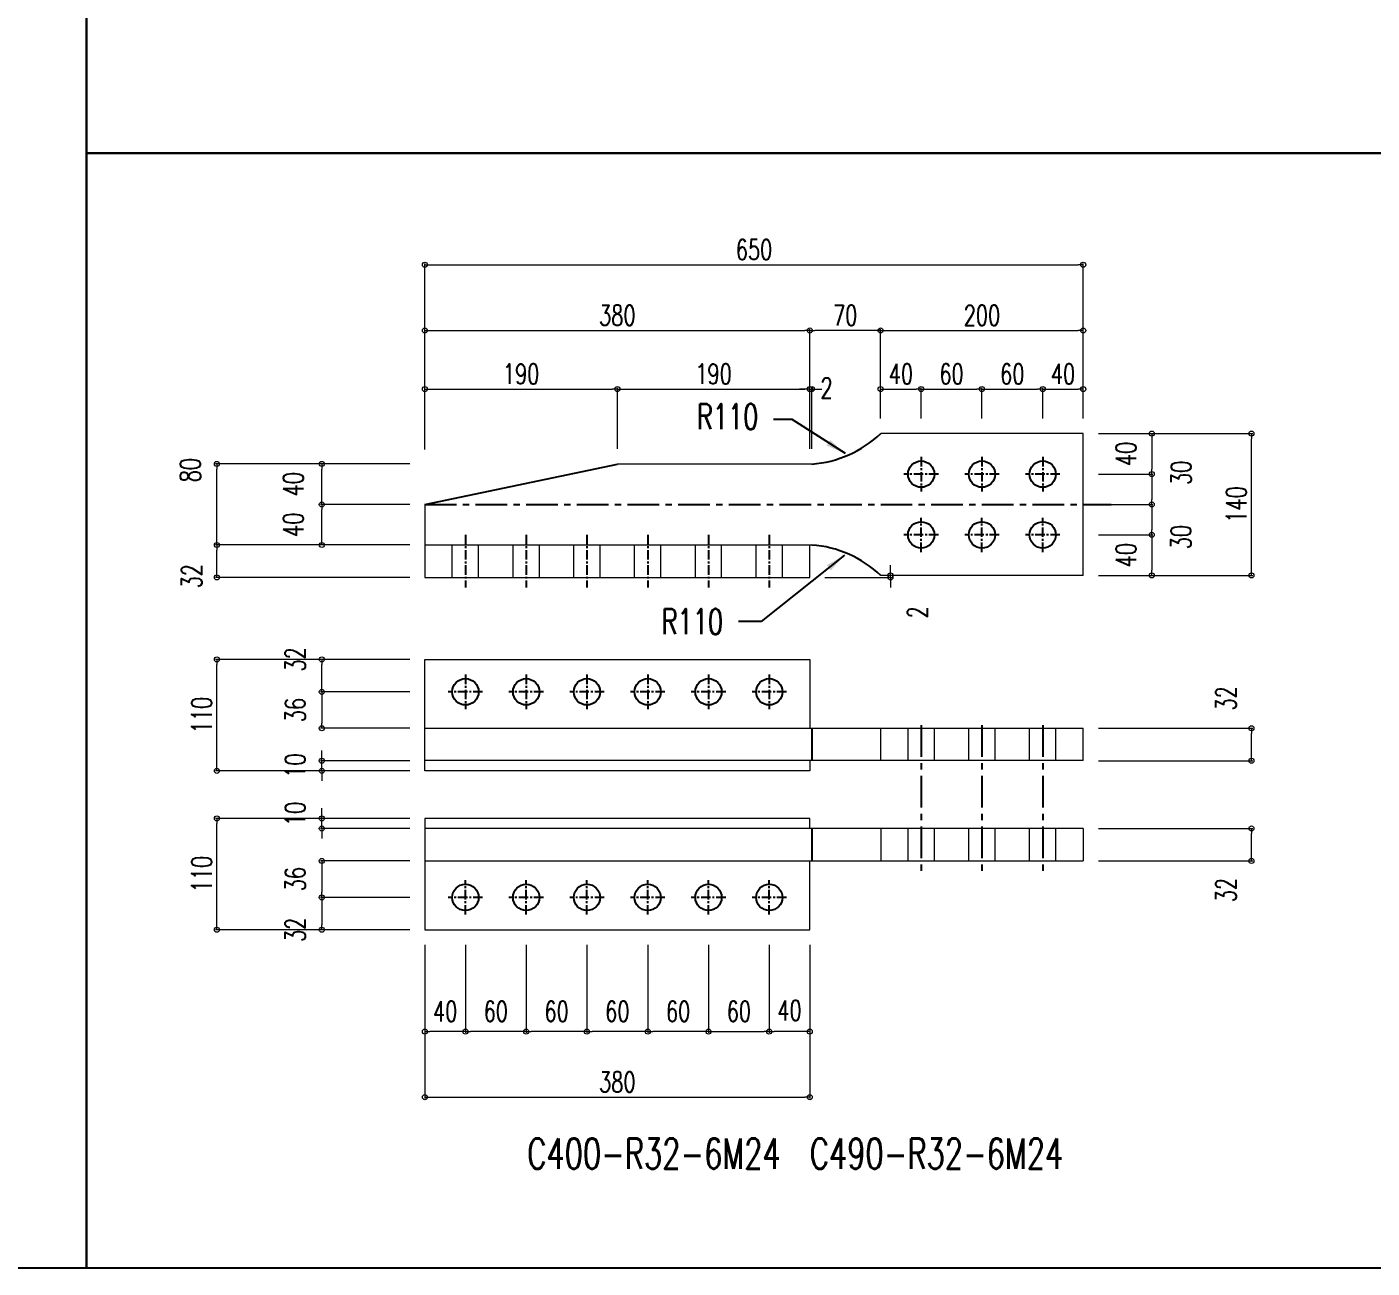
# Model space of a CAD drawing. Header units: millimetres. Extents: x 0 to 29624, y 0 to 14691.
# Drawn here: x 26593 to 27921, y 7044 to 8269 of the extents above; entities that cross this region are included whole.
import ezdxf

# ---------------------------------------------------------------- set-up
doc = ezdxf.new("R2010")
doc.units = ezdxf.units.MM
doc.header["$LTSCALE"] = 5
for name, pattern in [('ACAD_ISO03W100', [30, 12, -18]), ('CENTER1', [10, 6.25, -1.25, 1.25, -1.25]), ('JIS_08_50', [53, 50, -1.125, 0.75, -1.125])]:
    doc.linetypes.add(name, pattern=pattern)
doc.layers.get('0').update_dxf_attribs({"color": 255})
doc.layers.get('DEFPOINTS').update_dxf_attribs({"color": 255})
for name, color, linetype in [('01', 7, 'Continuous'), ('CENTER', 2, 'JIS_08_50'), ('寸法', 4, 'Continuous'), ('補助線', 7, 'ACAD_ISO03W100'), ('金物', 142, 'Continuous')]:
    doc.layers.add(name, color=color, linetype=linetype)
doc.styles.add('KANJI', font='simplex.shx', dxfattribs={"width": 0.7, "bigfont": 'extfont2.shx'})
doc.styles.get("Standard").update_dxf_attribs({"font": 'simplex.shx', "width": 0.7, "height": 2.5, "bigfont": '@extfont2.shx'})
doc.styles.add('SUNPOU2', font='simplex.shx', dxfattribs={"width": 0.7, "height": 50, "bigfont": 'extfont2.shx'})
doc.dimstyles.new('コピー(2) - Standard', dxfattribs={"dimtxt": 25, "dimasz": 20, "dimexe": 0.18, "dimexo": 0.0625, "dimgap": 15, "dimtad": 1, "dimdec": 0, "dimzin": 0, "dimdsep": 46, "dimtxsty": 'Standard', "dimblk": 'DOTSMALL', "dimcen": 0.09, "dimadec": 0, "dimazin": 0, "dimtfac": 1, "dimtdec": 0, "dimtofl": 0, "dimtmove": 0, "dimatfit": 3, "dimfxl": 0, "dimtolj": 1, "dimtzin": 0, "dimarcsym": 0})
doc.dimstyles.new('一般寸法-小さめ', dxfattribs={"dimscale": 10, "dimtxt": 2, "dimasz": 0.5, "dimexe": 0.125, "dimexo": 1.5, "dimgap": 0.5, "dimtad": 1, "dimtxsty": 'KANJI', "dimblk": 'ORIGIN', "dimcen": 0, "dimclrd": 256, "dimclre": 256, "dimclrt": 256, "dimadec": 0, "dimazin": 0, "dimtfac": 1, "dimtmove": 2, "dimatfit": 2, "dimfxl": 0, "dimtolj": 2, "dimlwd": 5, "dimlwe": 5, "dimarcsym": 0})

# ---------------------------------------------------------------- blocks, each defined once
blk = doc.blocks.new('_Origin')
at = {"color": 0, "linetype": 'ByBlock', "lineweight": -2}
blk.add_line((0, 0), (-1, 0), dxfattribs=at)
blk.add_circle((0, 0), 0.5, dxfattribs=at)
blk = doc.blocks.new('*D428')
at = {"layer": 'DEFPOINTS', "color": 0}
for p in [(27366.1, 7969.4), (26986.1, 7837.6), (27366.1, 7837.6)]:
    blk.add_point(p, dxfattribs=at)
at = {"layer": '寸法', "lineweight": 5}
for p, q in [((26986.1, 7852.6), (26986.1, 7970.6)), ((27366.1, 7852.6), (27366.1, 7970.6)), ((26991.1, 7969.4), (27361.1, 7969.4))]:
    blk.add_line(p, q, dxfattribs=at)
at = {"layer": '寸法', "lineweight": 5, "xscale": 5, "yscale": 5, "zscale": 5, "rotation": 180}
blk.add_blockref('_Origin', (26986.1, 7969.4), dxfattribs=at)
at = {"layer": '寸法', "lineweight": 5, "xscale": 5, "yscale": 5, "zscale": 5}
blk.add_blockref('_Origin', (27366.1, 7969.4), dxfattribs=at)
at = {"layer": '寸法', "insert": (27176.1, 7984.4), "char_height": 20, "attachment_point": 5, "style": 'KANJI'}
blk.add_mtext('\\A2;380', dxfattribs=at)
blk = doc.blocks.new('*D429')
at = {"layer": 'DEFPOINTS', "color": 0}
for p in [(27266.1, 7377.6), (27326.1, 7377.6), (27326.1, 7277.1)]:
    blk.add_point(p, dxfattribs=at)
at = {"layer": '寸法', "lineweight": 5}
for p, q in [((27266.1, 7362.6), (27266.1, 7275.9)), ((27326.1, 7362.6), (27326.1, 7275.9)), ((27271.1, 7277.1), (27321.1, 7277.1))]:
    blk.add_line(p, q, dxfattribs=at)
at = {"layer": '寸法', "lineweight": 5, "xscale": 5, "yscale": 5, "zscale": 5, "rotation": 180}
blk.add_blockref('_Origin', (27266.1, 7277.1), dxfattribs=at)
at = {"layer": '寸法', "lineweight": 5, "xscale": 5, "yscale": 5, "zscale": 5}
blk.add_blockref('_Origin', (27326.1, 7277.1), dxfattribs=at)
at = {"layer": '寸法', "insert": (27296.1, 7297.1), "char_height": 20, "attachment_point": 5, "style": 'KANJI'}
blk.add_mtext('\\A2;60', dxfattribs=at)
blk = doc.blocks.new('*D430')
at = {"layer": 'DEFPOINTS', "color": 0}
for p in [(27366.1, 7969.4), (27436.1, 7869.1), (27366.1, 7837.6)]:
    blk.add_point(p, dxfattribs=at)
at = {"layer": '寸法', "lineweight": 5}
for p, q in [((27366.1, 7852.6), (27366.1, 7970.6)), ((27436.1, 7884.1), (27436.1, 7970.6)), ((27431.1, 7969.4), (27371.1, 7969.4))]:
    blk.add_line(p, q, dxfattribs=at)
at = {"layer": '寸法', "lineweight": 5, "xscale": 5, "yscale": 5, "zscale": 5, "rotation": 180}
blk.add_blockref('_Origin', (27366.1, 7969.4), dxfattribs=at)
at = {"layer": '寸法', "lineweight": 5, "xscale": 5, "yscale": 5, "zscale": 5}
blk.add_blockref('_Origin', (27436.1, 7969.4), dxfattribs=at)
at = {"layer": '寸法', "insert": (27401.1, 7984.4), "char_height": 20, "attachment_point": 5, "style": 'KANJI'}
blk.add_mtext('\\A2;70', dxfattribs=at)
blk = doc.blocks.new('*D543')
at = {"layer": 'DEFPOINTS', "color": 0}
for p in [(27636.1, 7576.6), (27802.2, 7576.6), (27636.1, 7544.6)]:
    blk.add_point(p, dxfattribs=at)
at = {"layer": '寸法', "lineweight": 5}
for p, q in [((27651.1, 7576.6), (27803.5, 7576.6)), ((27802.2, 7549.6), (27802.2, 7571.6)), ((27651.1, 7544.6), (27803.5, 7544.6))]:
    blk.add_line(p, q, dxfattribs=at)
at = {"layer": '寸法', "lineweight": 5, "xscale": 5, "yscale": 5, "zscale": 5}
for p, rotation in [((27802.2, 7576.6), 90), ((27802.2, 7544.6), 270)]:
    blk.add_blockref('_Origin', p, dxfattribs=dict(at, rotation=rotation))
at = {"layer": '寸法', "insert": (27777.2, 7606.1), "char_height": 20, "attachment_point": 5, "rotation": 90, "style": 'KANJI'}
blk.add_mtext('\\A2;32', dxfattribs=at)
blk = doc.blocks.new('*D431')
at = {"layer": 'DEFPOINTS', "color": 0}
for p in [(27026.1, 7377.6), (27086.1, 7377.6), (27026.1, 7277.1)]:
    blk.add_point(p, dxfattribs=at)
at = {"layer": '寸法', "lineweight": 5}
for p, q in [((27026.1, 7362.6), (27026.1, 7275.9)), ((27086.1, 7362.6), (27086.1, 7275.9)), ((27081.1, 7277.1), (27031.1, 7277.1))]:
    blk.add_line(p, q, dxfattribs=at)
at = {"layer": '寸法', "lineweight": 5, "xscale": 5, "yscale": 5, "zscale": 5, "rotation": 180}
blk.add_blockref('_Origin', (27026.1, 7277.1), dxfattribs=at)
at = {"layer": '寸法', "lineweight": 5, "xscale": 5, "yscale": 5, "zscale": 5}
blk.add_blockref('_Origin', (27086.1, 7277.1), dxfattribs=at)
at = {"layer": '寸法', "insert": (27056.1, 7297.1), "char_height": 20, "attachment_point": 5, "style": 'KANJI'}
blk.add_mtext('\\A2;60', dxfattribs=at)
blk = doc.blocks.new('*D432')
at = {"layer": 'DEFPOINTS', "color": 0}
for p in [(26986.1, 7377.6), (27366.1, 7377.6), (27366.1, 7212.3)]:
    blk.add_point(p, dxfattribs=at)
at = {"layer": '寸法', "lineweight": 5}
for p, q in [((26986.1, 7362.6), (26986.1, 7211)), ((27366.1, 7362.6), (27366.1, 7211)), ((26991.1, 7212.3), (27361.1, 7212.3))]:
    blk.add_line(p, q, dxfattribs=at)
at = {"layer": '寸法', "lineweight": 5, "xscale": 5, "yscale": 5, "zscale": 5, "rotation": 180}
blk.add_blockref('_Origin', (26986.1, 7212.3), dxfattribs=at)
at = {"layer": '寸法', "lineweight": 5, "xscale": 5, "yscale": 5, "zscale": 5}
blk.add_blockref('_Origin', (27366.1, 7212.3), dxfattribs=at)
at = {"layer": '寸法', "insert": (27176.1, 7227.3), "char_height": 20, "attachment_point": 5, "style": 'KANJI'}
blk.add_mtext('\\A2;380', dxfattribs=at)
blk = doc.blocks.new('*D433')
at = {"layer": 'DEFPOINTS', "color": 0}
for p in [(27206.1, 7377.6), (27266.1, 7377.6), (27206.1, 7277.1)]:
    blk.add_point(p, dxfattribs=at)
at = {"layer": '寸法', "lineweight": 5}
for p, q in [((27206.1, 7362.6), (27206.1, 7275.9)), ((27266.1, 7362.6), (27266.1, 7275.9)), ((27261.1, 7277.1), (27211.1, 7277.1))]:
    blk.add_line(p, q, dxfattribs=at)
at = {"layer": '寸法', "lineweight": 5, "xscale": 5, "yscale": 5, "zscale": 5, "rotation": 180}
blk.add_blockref('_Origin', (27206.1, 7277.1), dxfattribs=at)
at = {"layer": '寸法', "lineweight": 5, "xscale": 5, "yscale": 5, "zscale": 5}
blk.add_blockref('_Origin', (27266.1, 7277.1), dxfattribs=at)
at = {"layer": '寸法', "insert": (27236.1, 7297.1), "char_height": 20, "attachment_point": 5, "style": 'KANJI'}
blk.add_mtext('\\A2;60', dxfattribs=at)
blk = doc.blocks.new('*D434')
at = {"layer": 'DEFPOINTS', "color": 0}
for p in [(27146.1, 7377.6), (27206.1, 7377.6), (27146.1, 7277.1)]:
    blk.add_point(p, dxfattribs=at)
at = {"layer": '寸法', "lineweight": 5}
for p, q in [((27146.1, 7362.6), (27146.1, 7275.9)), ((27206.1, 7362.6), (27206.1, 7275.9)), ((27201.1, 7277.1), (27151.1, 7277.1))]:
    blk.add_line(p, q, dxfattribs=at)
at = {"layer": '寸法', "lineweight": 5, "xscale": 5, "yscale": 5, "zscale": 5, "rotation": 180}
blk.add_blockref('_Origin', (27146.1, 7277.1), dxfattribs=at)
at = {"layer": '寸法', "lineweight": 5, "xscale": 5, "yscale": 5, "zscale": 5}
blk.add_blockref('_Origin', (27206.1, 7277.1), dxfattribs=at)
at = {"layer": '寸法', "insert": (27176.1, 7297.1), "char_height": 20, "attachment_point": 5, "style": 'KANJI'}
blk.add_mtext('\\A2;60', dxfattribs=at)
blk = doc.blocks.new('*D544')
at = {"layer": 'DEFPOINTS', "color": 0}
for p in [(26780.7, 7644.6), (26986.1, 7644.6), (26986.1, 7534.6)]:
    blk.add_point(p, dxfattribs=at)
at = {"layer": '寸法', "lineweight": 5}
for p, q in [((26971.1, 7644.6), (26779.4, 7644.6)), ((26780.7, 7539.6), (26780.7, 7639.6)), ((26971.1, 7534.6), (26779.4, 7534.6))]:
    blk.add_line(p, q, dxfattribs=at)
at = {"layer": '寸法', "lineweight": 5, "xscale": 5, "yscale": 5, "zscale": 5}
for p, rotation in [((26780.7, 7644.6), 90), ((26780.7, 7534.6), 270)]:
    blk.add_blockref('_Origin', p, dxfattribs=dict(at, rotation=rotation))
at = {"layer": '寸法', "insert": (26765.7, 7589.6), "char_height": 20, "attachment_point": 5, "rotation": 90, "style": 'KANJI'}
blk.add_mtext('\\A2;110', dxfattribs=at)
blk = doc.blocks.new('*D435')
at = {"layer": 'DEFPOINTS', "color": 0}
for p in [(27636.1, 7477.6), (27802.2, 7477.6), (27636.1, 7445.6)]:
    blk.add_point(p, dxfattribs=at)
at = {"layer": '寸法', "lineweight": 5}
for p, q in [((27651.1, 7477.6), (27803.5, 7477.6)), ((27802.2, 7450.6), (27802.2, 7472.6)), ((27651.1, 7445.6), (27803.5, 7445.6))]:
    blk.add_line(p, q, dxfattribs=at)
at = {"layer": '寸法', "lineweight": 5, "xscale": 5, "yscale": 5, "zscale": 5}
for p, rotation in [((27802.2, 7477.6), 90), ((27802.2, 7445.6), 270)]:
    blk.add_blockref('_Origin', p, dxfattribs=dict(at, rotation=rotation))
at = {"layer": '寸法', "insert": (27777.2, 7416.8), "char_height": 20, "attachment_point": 5, "rotation": 90, "style": 'KANJI'}
blk.add_mtext('\\A2;32', dxfattribs=at)
blk = doc.blocks.new('*D436')
at = {"layer": 'DEFPOINTS', "color": 0}
for p in [(27636.1, 7867.6), (27802.2, 7867.6), (27636.1, 7727.6)]:
    blk.add_point(p, dxfattribs=at)
at = {"layer": '寸法', "lineweight": 5}
for p, q in [((27651.1, 7867.6), (27803.5, 7867.6)), ((27802.2, 7732.6), (27802.2, 7862.6)), ((27651.1, 7727.6), (27803.5, 7727.6))]:
    blk.add_line(p, q, dxfattribs=at)
at = {"layer": '寸法', "lineweight": 5, "xscale": 5, "yscale": 5, "zscale": 5}
for p, rotation in [((27802.2, 7867.6), 90), ((27802.2, 7727.6), 270)]:
    blk.add_blockref('_Origin', p, dxfattribs=dict(at, rotation=rotation))
at = {"layer": '寸法', "insert": (27787.2, 7797.6), "char_height": 20, "attachment_point": 5, "rotation": 90, "style": 'KANJI'}
blk.add_mtext('\\A2;140', dxfattribs=at)
blk = doc.blocks.new('*D437')
at = {"layer": 'DEFPOINTS', "color": 0}
for p in [(26884.3, 7544.6), (26986.1, 7544.6), (26986.1, 7534.6)]:
    blk.add_point(p, dxfattribs=at)
at = {"layer": '寸法', "lineweight": 5}
for p, q in [((26971.1, 7544.6), (26883, 7544.6)), ((26884.3, 7549.6), (26884.3, 7554.6)), ((26884.3, 7534.6), (26884.3, 7544.6)), ((26971.1, 7534.6), (26883, 7534.6)), ((26884.3, 7529.6), (26884.3, 7524.6))]:
    blk.add_line(p, q, dxfattribs=at)
at = {"layer": '寸法', "lineweight": 5, "xscale": 5, "yscale": 5, "zscale": 5}
for p, rotation in [((26884.3, 7544.6), 270), ((26884.3, 7534.6), 90)]:
    blk.add_blockref('_Origin', p, dxfattribs=dict(at, rotation=rotation))
at = {"layer": '寸法', "insert": (26858, 7539.8), "char_height": 20, "attachment_point": 5, "rotation": 90, "style": 'KANJI'}
blk.add_mtext('\\A2;10', dxfattribs=at)
blk = doc.blocks.new('*D438')
at = {"layer": 'DEFPOINTS', "color": 0}
for p in [(26780.7, 7837.6), (26986.1, 7837.6), (26986.1, 7757.6)]:
    blk.add_point(p, dxfattribs=at)
at = {"layer": '寸法', "lineweight": 5}
for p, q in [((26971.1, 7837.6), (26779.4, 7837.6)), ((26780.7, 7762.6), (26780.7, 7832.6)), ((26971.1, 7757.6), (26779.4, 7757.6))]:
    blk.add_line(p, q, dxfattribs=at)
at = {"layer": '寸法', "lineweight": 5, "xscale": 5, "yscale": 5, "zscale": 5}
for p, rotation in [((26780.7, 7837.6), 90), ((26780.7, 7757.6), 270)]:
    blk.add_blockref('_Origin', p, dxfattribs=dict(at, rotation=rotation))
at = {"layer": '寸法', "insert": (26754.4, 7831.5), "char_height": 20, "attachment_point": 5, "rotation": 90, "style": 'KANJI'}
blk.add_mtext('\\A2;80', dxfattribs=at)
blk = doc.blocks.new('*D439')
at = {"layer": 'DEFPOINTS', "color": 0}
for p in [(26884.3, 7644.6), (26986.1, 7644.6), (26986.1, 7612.6)]:
    blk.add_point(p, dxfattribs=at)
at = {"layer": '寸法', "lineweight": 5}
for p, q in [((26971.1, 7644.6), (26883, 7644.6)), ((26884.3, 7617.6), (26884.3, 7639.6)), ((26971.1, 7612.6), (26883, 7612.6))]:
    blk.add_line(p, q, dxfattribs=at)
at = {"layer": '寸法', "lineweight": 5, "xscale": 5, "yscale": 5, "zscale": 5}
for p, rotation in [((26884.3, 7644.6), 90), ((26884.3, 7612.6), 270)]:
    blk.add_blockref('_Origin', p, dxfattribs=dict(at, rotation=rotation))
at = {"layer": '寸法', "insert": (26858, 7644.6), "char_height": 20, "attachment_point": 5, "rotation": 90, "style": 'KANJI'}
blk.add_mtext('\\A2;32', dxfattribs=at)
blk = doc.blocks.new('*D545')
at = {"layer": 'DEFPOINTS', "color": 0}
for p in [(26780.7, 7757.6), (26986.1, 7757.6), (26986.1, 7725.6)]:
    blk.add_point(p, dxfattribs=at)
at = {"layer": '寸法', "lineweight": 5}
for p, q in [((26971.1, 7757.6), (26779.4, 7757.6)), ((26780.7, 7730.6), (26780.7, 7752.6)), ((26971.1, 7725.6), (26779.4, 7725.6))]:
    blk.add_line(p, q, dxfattribs=at)
at = {"layer": '寸法', "lineweight": 5, "xscale": 5, "yscale": 5, "zscale": 5}
for p, rotation in [((26780.7, 7757.6), 90), ((26780.7, 7725.6), 270)]:
    blk.add_blockref('_Origin', p, dxfattribs=dict(at, rotation=rotation))
at = {"layer": '寸法', "insert": (26755.7, 7726.8), "char_height": 20, "attachment_point": 5, "rotation": 90, "style": 'KANJI'}
blk.add_mtext('\\A2;32', dxfattribs=at)
blk = doc.blocks.new('*D546')
at = {"layer": 'DEFPOINTS', "color": 0}
for p in [(27636.1, 7969.4), (27436.1, 7869.1), (27636.1, 7867.6)]:
    blk.add_point(p, dxfattribs=at)
at = {"layer": '寸法', "lineweight": 5}
for p, q in [((27436.1, 7884.1), (27436.1, 7970.6)), ((27636.1, 7882.6), (27636.1, 7970.6)), ((27441.1, 7969.4), (27631.1, 7969.4))]:
    blk.add_line(p, q, dxfattribs=at)
at = {"layer": '寸法', "lineweight": 5, "xscale": 5, "yscale": 5, "zscale": 5, "rotation": 180}
blk.add_blockref('_Origin', (27436.1, 7969.4), dxfattribs=at)
at = {"layer": '寸法', "lineweight": 5, "xscale": 5, "yscale": 5, "zscale": 5}
blk.add_blockref('_Origin', (27636.1, 7969.4), dxfattribs=at)
at = {"layer": '寸法', "insert": (27536.1, 7984.4), "char_height": 20, "attachment_point": 5, "style": 'KANJI'}
blk.add_mtext('\\A2;200', dxfattribs=at)
blk = doc.blocks.new('*D440')
at = {"layer": 'DEFPOINTS', "color": 0}
for p in [(27636.1, 7867.6), (27636.1, 7827.6), (27703.8, 7827.6)]:
    blk.add_point(p, dxfattribs=at)
at = {"layer": '寸法', "lineweight": 5}
for p, q in [((27651.1, 7867.6), (27705, 7867.6)), ((27703.8, 7862.6), (27703.8, 7832.6)), ((27651.1, 7827.6), (27705, 7827.6))]:
    blk.add_line(p, q, dxfattribs=at)
at = {"layer": '寸法', "lineweight": 5, "xscale": 5, "yscale": 5, "zscale": 5}
for p, rotation in [((27703.8, 7867.6), 90), ((27703.8, 7827.6), 270)]:
    blk.add_blockref('_Origin', p, dxfattribs=dict(at, rotation=rotation))
at = {"layer": '寸法', "insert": (27678.4, 7847.6), "char_height": 20, "attachment_point": 5, "rotation": 90, "style": 'KANJI'}
blk.add_mtext('\\A2;40', dxfattribs=at)
blk = doc.blocks.new('*D441')
at = {"layer": 'DEFPOINTS', "color": 0}
for p in [(27636.1, 7767.6), (27636.1, 7727.6), (27703.8, 7727.6)]:
    blk.add_point(p, dxfattribs=at)
at = {"layer": '寸法', "lineweight": 5}
for p, q in [((27651.1, 7767.6), (27705, 7767.6)), ((27703.8, 7762.6), (27703.8, 7732.6)), ((27651.1, 7727.6), (27705, 7727.6))]:
    blk.add_line(p, q, dxfattribs=at)
at = {"layer": '寸法', "lineweight": 5, "xscale": 5, "yscale": 5, "zscale": 5}
for p, rotation in [((27703.8, 7767.6), 90), ((27703.8, 7727.6), 270)]:
    blk.add_blockref('_Origin', p, dxfattribs=dict(at, rotation=rotation))
at = {"layer": '寸法', "insert": (27678.4, 7747.6), "char_height": 20, "attachment_point": 5, "rotation": 90, "style": 'KANJI'}
blk.add_mtext('\\A2;40', dxfattribs=at)
blk = doc.blocks.new('*D547')
at = {"layer": 'DEFPOINTS', "color": 0}
for p in [(26780.7, 7487.6), (26986.1, 7487.6), (26986.1, 7377.6)]:
    blk.add_point(p, dxfattribs=at)
at = {"layer": '寸法', "lineweight": 5}
for p, q in [((26971.1, 7487.6), (26779.4, 7487.6)), ((26780.7, 7382.6), (26780.7, 7482.6)), ((26971.1, 7377.6), (26779.4, 7377.6))]:
    blk.add_line(p, q, dxfattribs=at)
at = {"layer": '寸法', "lineweight": 5, "xscale": 5, "yscale": 5, "zscale": 5}
for p, rotation in [((26780.7, 7487.6), 90), ((26780.7, 7377.6), 270)]:
    blk.add_blockref('_Origin', p, dxfattribs=dict(at, rotation=rotation))
at = {"layer": '寸法', "insert": (26765.7, 7432.6), "char_height": 20, "attachment_point": 5, "rotation": 90, "style": 'KANJI'}
blk.add_mtext('\\A2;110', dxfattribs=at)
blk = doc.blocks.new('*D442')
at = {"layer": 'DEFPOINTS', "color": 0}
for p in [(26884.3, 7487.6), (26986.1, 7487.6), (26986.1, 7477.6)]:
    blk.add_point(p, dxfattribs=at)
at = {"layer": '寸法', "lineweight": 5}
for p, q in [((26884.3, 7492.6), (26884.3, 7497.6)), ((26971.1, 7487.6), (26883, 7487.6)), ((26884.3, 7477.6), (26884.3, 7487.6)), ((26971.1, 7477.6), (26883, 7477.6)), ((26884.3, 7472.6), (26884.3, 7467.6))]:
    blk.add_line(p, q, dxfattribs=at)
at = {"layer": '寸法', "lineweight": 5, "xscale": 5, "yscale": 5, "zscale": 5}
for p, rotation in [((26884.3, 7487.6), 270), ((26884.3, 7477.6), 90)]:
    blk.add_blockref('_Origin', p, dxfattribs=dict(at, rotation=rotation))
at = {"layer": '寸法', "insert": (26858, 7492.1), "char_height": 20, "attachment_point": 5, "rotation": 90, "style": 'KANJI'}
blk.add_mtext('\\A2;10', dxfattribs=at)
blk = doc.blocks.new('*D443')
at = {"layer": 'DEFPOINTS', "color": 0}
for p in [(26986.1, 7409.6), (26884.3, 7377.6), (26986.1, 7377.6)]:
    blk.add_point(p, dxfattribs=at)
at = {"layer": '寸法', "lineweight": 5}
for p, q in [((26971.1, 7409.6), (26883, 7409.6)), ((26884.3, 7404.6), (26884.3, 7382.6)), ((26971.1, 7377.6), (26883, 7377.6))]:
    blk.add_line(p, q, dxfattribs=at)
at = {"layer": '寸法', "lineweight": 5, "xscale": 5, "yscale": 5, "zscale": 5}
for p, rotation in [((26884.3, 7409.6), 90), ((26884.3, 7377.6), 270)]:
    blk.add_blockref('_Origin', p, dxfattribs=dict(at, rotation=rotation))
at = {"layer": '寸法', "insert": (26858, 7377.6), "char_height": 20, "attachment_point": 5, "rotation": 90, "style": 'KANJI'}
blk.add_mtext('\\A2;32', dxfattribs=at)
blk = doc.blocks.new('*D444')
at = {"layer": 'DEFPOINTS', "color": 0}
for p in [(27086.1, 7377.6), (27146.1, 7377.6), (27086.1, 7277.1)]:
    blk.add_point(p, dxfattribs=at)
at = {"layer": '寸法', "lineweight": 5}
for p, q in [((27086.1, 7362.6), (27086.1, 7275.9)), ((27146.1, 7362.6), (27146.1, 7275.9)), ((27141.1, 7277.1), (27091.1, 7277.1))]:
    blk.add_line(p, q, dxfattribs=at)
at = {"layer": '寸法', "lineweight": 5, "xscale": 5, "yscale": 5, "zscale": 5, "rotation": 180}
blk.add_blockref('_Origin', (27086.1, 7277.1), dxfattribs=at)
at = {"layer": '寸法', "lineweight": 5, "xscale": 5, "yscale": 5, "zscale": 5}
blk.add_blockref('_Origin', (27146.1, 7277.1), dxfattribs=at)
at = {"layer": '寸法', "insert": (27116.1, 7297.1), "char_height": 20, "attachment_point": 5, "style": 'KANJI'}
blk.add_mtext('\\A2;60', dxfattribs=at)
blk = doc.blocks.new('*D445')
at = {"layer": 'DEFPOINTS', "color": 0}
for p in [(26986.1, 7377.6), (27026.1, 7377.6), (26986.1, 7277.1)]:
    blk.add_point(p, dxfattribs=at)
at = {"layer": '寸法', "lineweight": 5}
for p, q in [((26986.1, 7362.6), (26986.1, 7275.9)), ((27026.1, 7362.6), (27026.1, 7275.9)), ((27021.1, 7277.1), (26991.1, 7277.1))]:
    blk.add_line(p, q, dxfattribs=at)
at = {"layer": '寸法', "lineweight": 5, "xscale": 5, "yscale": 5, "zscale": 5, "rotation": 180}
blk.add_blockref('_Origin', (26986.1, 7277.1), dxfattribs=at)
at = {"layer": '寸法', "lineweight": 5, "xscale": 5, "yscale": 5, "zscale": 5}
blk.add_blockref('_Origin', (27026.1, 7277.1), dxfattribs=at)
at = {"layer": '寸法', "insert": (27006.1, 7297.1), "char_height": 20, "attachment_point": 5, "style": 'KANJI'}
blk.add_mtext('\\A2;40', dxfattribs=at)
blk = doc.blocks.new('*D446')
at = {"layer": 'DEFPOINTS', "color": 0}
for p in [(27326.1, 7377.6), (27366.1, 7377.6), (27326.1, 7277.1)]:
    blk.add_point(p, dxfattribs=at)
at = {"layer": '寸法', "lineweight": 5}
for p, q in [((27326.1, 7362.6), (27326.1, 7275.9)), ((27366.1, 7362.6), (27366.1, 7275.9)), ((27361.1, 7277.1), (27331.1, 7277.1))]:
    blk.add_line(p, q, dxfattribs=at)
at = {"layer": '寸法', "lineweight": 5, "xscale": 5, "yscale": 5, "zscale": 5, "rotation": 180}
blk.add_blockref('_Origin', (27326.1, 7277.1), dxfattribs=at)
at = {"layer": '寸法', "lineweight": 5, "xscale": 5, "yscale": 5, "zscale": 5}
blk.add_blockref('_Origin', (27366.1, 7277.1), dxfattribs=at)
at = {"layer": '寸法', "insert": (27346.1, 7297.9), "char_height": 20, "attachment_point": 5, "style": 'KANJI'}
blk.add_mtext('\\A2;40', dxfattribs=at)
blk = doc.blocks.new('*D447')
at = {"layer": 'DEFPOINTS', "color": 0}
for p in [(26884.3, 7797.6), (26986.1, 7797.6), (26986.1, 7757.6)]:
    blk.add_point(p, dxfattribs=at)
at = {"layer": '寸法', "lineweight": 5}
for p, q in [((26971.1, 7797.6), (26883, 7797.6)), ((26884.3, 7762.6), (26884.3, 7792.6)), ((26971.1, 7757.6), (26883, 7757.6))]:
    blk.add_line(p, q, dxfattribs=at)
at = {"layer": '寸法', "lineweight": 5, "xscale": 5, "yscale": 5, "zscale": 5}
for p, rotation in [((26884.3, 7797.6), 90), ((26884.3, 7757.6), 270)]:
    blk.add_blockref('_Origin', p, dxfattribs=dict(at, rotation=rotation))
at = {"layer": '寸法', "insert": (26856.1, 7777.6), "char_height": 20, "attachment_point": 5, "rotation": 90, "style": 'KANJI'}
blk.add_mtext('\\A2;40', dxfattribs=at)
blk = doc.blocks.new('*D448')
at = {"layer": 'DEFPOINTS', "color": 0}
for p in [(26884.3, 7837.6), (26986.1, 7837.6), (26986.1, 7797.6)]:
    blk.add_point(p, dxfattribs=at)
at = {"layer": '寸法', "lineweight": 5}
for p, q in [((26971.1, 7837.6), (26883, 7837.6)), ((26884.3, 7802.6), (26884.3, 7832.6)), ((26971.1, 7797.6), (26883, 7797.6))]:
    blk.add_line(p, q, dxfattribs=at)
at = {"layer": '寸法', "lineweight": 5, "xscale": 5, "yscale": 5, "zscale": 5}
for p, rotation in [((26884.3, 7837.6), 90), ((26884.3, 7797.6), 270)]:
    blk.add_blockref('_Origin', p, dxfattribs=dict(at, rotation=rotation))
at = {"layer": '寸法', "insert": (26856.1, 7817.6), "char_height": 20, "attachment_point": 5, "rotation": 90, "style": 'KANJI'}
blk.add_mtext('\\A2;40', dxfattribs=at)
blk = doc.blocks.new('*D548')
at = {"layer": 'DEFPOINTS', "color": 0}
for p in [(27366.1, 7725.6), (27436.1, 7727.6), (27445.7, 7727.6)]:
    blk.add_point(p, dxfattribs=at)
at = {"layer": '寸法', "lineweight": 5}
for p, q in [((27445.7, 7732.6), (27445.7, 7737.6)), ((27381.1, 7725.6), (27447, 7725.6)), ((27445.7, 7725.6), (27445.7, 7727.6)), ((27445.7, 7720.6), (27445.7, 7715.6)), ((27451.1, 7727.6), (27447, 7727.6))]:
    blk.add_line(p, q, dxfattribs=at)
at = {"layer": '寸法', "lineweight": 5, "xscale": 5, "yscale": 5, "zscale": 5}
for p, rotation in [((27445.7, 7727.6), 270), ((27445.7, 7725.6), 90)]:
    blk.add_blockref('_Origin', p, dxfattribs=dict(at, rotation=rotation))
at = {"layer": '寸法', "insert": (27472.5, 7691.1), "char_height": 20, "attachment_point": 5, "rotation": 90, "style": 'KANJI'}
blk.add_mtext('\\A2;2', dxfattribs=at)
blk = doc.blocks.new('*D449')
at = {"layer": 'DEFPOINTS', "color": 0}
for p in [(26986.1, 7445.6), (26884.3, 7409.6), (26986.1, 7409.6)]:
    blk.add_point(p, dxfattribs=at)
at = {"layer": '寸法', "lineweight": 5}
for p, q in [((26971.1, 7445.6), (26883, 7445.6)), ((26884.3, 7440.6), (26884.3, 7414.6)), ((26971.1, 7409.6), (26883, 7409.6))]:
    blk.add_line(p, q, dxfattribs=at)
at = {"layer": '寸法', "lineweight": 5, "xscale": 5, "yscale": 5, "zscale": 5}
for p, rotation in [((26884.3, 7445.6), 90), ((26884.3, 7409.6), 270)]:
    blk.add_blockref('_Origin', p, dxfattribs=dict(at, rotation=rotation))
at = {"layer": '寸法', "insert": (26858, 7427.6), "char_height": 20, "attachment_point": 5, "rotation": 90, "style": 'KANJI'}
blk.add_mtext('\\A2;36', dxfattribs=at)
blk = doc.blocks.new('*D450')
at = {"layer": 'DEFPOINTS', "color": 0}
for p in [(26986.1, 7612.6), (26884.3, 7576.6), (26986.1, 7576.6)]:
    blk.add_point(p, dxfattribs=at)
at = {"layer": '寸法', "lineweight": 5}
for p, q in [((26971.1, 7612.6), (26883, 7612.6)), ((26884.3, 7607.6), (26884.3, 7581.6)), ((26971.1, 7576.6), (26883, 7576.6))]:
    blk.add_line(p, q, dxfattribs=at)
at = {"layer": '寸法', "lineweight": 5, "xscale": 5, "yscale": 5, "zscale": 5}
for p, rotation in [((26884.3, 7612.6), 90), ((26884.3, 7576.6), 270)]:
    blk.add_blockref('_Origin', p, dxfattribs=dict(at, rotation=rotation))
at = {"layer": '寸法', "insert": (26858, 7594.6), "char_height": 20, "attachment_point": 5, "rotation": 90, "style": 'KANJI'}
blk.add_mtext('\\A2;36', dxfattribs=at)
blk = doc.blocks.new('*D36')
at = {"layer": 'DEFPOINTS', "color": 0}
for p in [(27636.1, 8034.4), (27636.1, 7869.1), (26986.1, 7836.8)]:
    blk.add_point(p, dxfattribs=at)
at = {"layer": '寸法', "lineweight": 5}
for p, q in [((26986.1, 7851.8), (26986.1, 8035.6)), ((26991.1, 8034.4), (27631.1, 8034.4)), ((27636.1, 7884.1), (27636.1, 8035.6))]:
    blk.add_line(p, q, dxfattribs=at)
at = {"layer": '寸法', "lineweight": 5, "xscale": 5, "yscale": 5, "zscale": 5, "rotation": 180}
blk.add_blockref('_Origin', (26986.1, 8034.4), dxfattribs=at)
at = {"layer": '寸法', "lineweight": 5, "xscale": 5, "yscale": 5, "zscale": 5}
blk.add_blockref('_Origin', (27636.1, 8034.4), dxfattribs=at)
at = {"layer": '寸法', "insert": (27311.1, 8049.4), "char_height": 20, "attachment_point": 5, "style": 'KANJI'}
blk.add_mtext('\\A2;650', dxfattribs=at)
blk = doc.blocks.new('_DotSmall')
at = {"color": 0, "linetype": 'ByBlock', "const_width": 0.5}
blk.add_lwpolyline([(-0.0625, 0, 1), (0.0625, 0, 1)], format="xyb", close=True, dxfattribs=at)
blk = doc.blocks.new('*D37')
at = {"layer": 'DEFPOINTS', "color": 0}
for p in [(27176.1, 7911.6), (26986.1, 7837.6), (27176.1, 7837.6)]:
    blk.add_point(p, dxfattribs=at)
at = {"layer": '寸法', "lineweight": 5}
for p, q in [((26986.1, 7852.6), (26986.1, 7912.8)), ((26991.1, 7911.6), (27171.1, 7911.6)), ((27176.1, 7852.6), (27176.1, 7912.8))]:
    blk.add_line(p, q, dxfattribs=at)
at = {"layer": '寸法', "lineweight": 5, "xscale": 5, "yscale": 5, "zscale": 5, "rotation": 180}
blk.add_blockref('_Origin', (26986.1, 7911.6), dxfattribs=at)
at = {"layer": '寸法', "lineweight": 5, "xscale": 5, "yscale": 5, "zscale": 5}
blk.add_blockref('_Origin', (27176.1, 7911.6), dxfattribs=at)
at = {"layer": '寸法', "insert": (27081.1, 7926.6), "char_height": 20, "attachment_point": 5, "style": 'KANJI'}
blk.add_mtext('\\A2;190', dxfattribs=at)
blk = doc.blocks.new('*D38')
at = {"layer": 'DEFPOINTS', "color": 0}
for p in [(27366.1, 7911.6), (27176.1, 7837.6), (27366.1, 7837.6)]:
    blk.add_point(p, dxfattribs=at)
at = {"layer": '寸法', "lineweight": 5}
for p, q in [((27176.1, 7852.6), (27176.1, 7912.8)), ((27181.1, 7911.6), (27361.1, 7911.6)), ((27366.1, 7852.6), (27366.1, 7912.8))]:
    blk.add_line(p, q, dxfattribs=at)
at = {"layer": '寸法', "lineweight": 5, "xscale": 5, "yscale": 5, "zscale": 5, "rotation": 180}
blk.add_blockref('_Origin', (27176.1, 7911.6), dxfattribs=at)
at = {"layer": '寸法', "lineweight": 5, "xscale": 5, "yscale": 5, "zscale": 5}
blk.add_blockref('_Origin', (27366.1, 7911.6), dxfattribs=at)
at = {"layer": '寸法', "insert": (27271.1, 7926.6), "char_height": 20, "attachment_point": 5, "style": 'KANJI'}
blk.add_mtext('\\A2;190', dxfattribs=at)
blk = doc.blocks.new('*D39')
at = {"layer": 'DEFPOINTS', "color": 0}
for p in [(27476.1, 7911.6), (27436.1, 7867.6), (27476.1, 7867.6)]:
    blk.add_point(p, dxfattribs=at)
at = {"layer": '寸法', "lineweight": 5}
for p, q in [((27436.1, 7882.6), (27436.1, 7912.8)), ((27441.1, 7911.6), (27471.1, 7911.6)), ((27476.1, 7882.6), (27476.1, 7912.8))]:
    blk.add_line(p, q, dxfattribs=at)
at = {"layer": '寸法', "lineweight": 5, "xscale": 5, "yscale": 5, "zscale": 5, "rotation": 180}
blk.add_blockref('_Origin', (27436.1, 7911.6), dxfattribs=at)
at = {"layer": '寸法', "lineweight": 5, "xscale": 5, "yscale": 5, "zscale": 5}
blk.add_blockref('_Origin', (27476.1, 7911.6), dxfattribs=at)
at = {"layer": '寸法', "insert": (27456.1, 7926.6), "char_height": 20, "attachment_point": 5, "style": 'KANJI'}
blk.add_mtext('\\A2;40', dxfattribs=at)
blk = doc.blocks.new('*D40')
at = {"layer": 'DEFPOINTS', "color": 0}
for p in [(27596.1, 7911.6), (27536.1, 7867.6), (27596.1, 7867.6)]:
    blk.add_point(p, dxfattribs=at)
at = {"layer": '寸法', "lineweight": 5}
for p, q in [((27536.1, 7882.6), (27536.1, 7912.8)), ((27541.1, 7911.6), (27591.1, 7911.6)), ((27596.1, 7882.6), (27596.1, 7912.8))]:
    blk.add_line(p, q, dxfattribs=at)
at = {"layer": '寸法', "lineweight": 5, "xscale": 5, "yscale": 5, "zscale": 5, "rotation": 180}
blk.add_blockref('_Origin', (27536.1, 7911.6), dxfattribs=at)
at = {"layer": '寸法', "lineweight": 5, "xscale": 5, "yscale": 5, "zscale": 5}
blk.add_blockref('_Origin', (27596.1, 7911.6), dxfattribs=at)
at = {"layer": '寸法', "insert": (27566.1, 7926.6), "char_height": 20, "attachment_point": 5, "style": 'KANJI'}
blk.add_mtext('\\A2;60', dxfattribs=at)
blk = doc.blocks.new('*D41')
at = {"layer": 'DEFPOINTS', "color": 0}
for p in [(27536.1, 7911.6), (27476.1, 7867.6), (27536.1, 7867.6)]:
    blk.add_point(p, dxfattribs=at)
at = {"layer": '寸法', "lineweight": 5}
for p, q in [((27476.1, 7882.6), (27476.1, 7912.8)), ((27481.1, 7911.6), (27531.1, 7911.6)), ((27536.1, 7882.6), (27536.1, 7912.8))]:
    blk.add_line(p, q, dxfattribs=at)
at = {"layer": '寸法', "lineweight": 5, "xscale": 5, "yscale": 5, "zscale": 5, "rotation": 180}
blk.add_blockref('_Origin', (27476.1, 7911.6), dxfattribs=at)
at = {"layer": '寸法', "lineweight": 5, "xscale": 5, "yscale": 5, "zscale": 5}
blk.add_blockref('_Origin', (27536.1, 7911.6), dxfattribs=at)
at = {"layer": '寸法', "insert": (27506.1, 7926.6), "char_height": 20, "attachment_point": 5, "style": 'KANJI'}
blk.add_mtext('\\A2;60', dxfattribs=at)
blk = doc.blocks.new('*D42')
at = {"layer": 'DEFPOINTS', "color": 0}
for p in [(27636.1, 7911.6), (27596.1, 7867.6), (27636.1, 7867.6)]:
    blk.add_point(p, dxfattribs=at)
at = {"layer": '寸法', "lineweight": 5}
for p, q in [((27596.1, 7882.6), (27596.1, 7912.8)), ((27601.1, 7911.6), (27631.1, 7911.6)), ((27636.1, 7882.6), (27636.1, 7912.8))]:
    blk.add_line(p, q, dxfattribs=at)
at = {"layer": '寸法', "lineweight": 5, "xscale": 5, "yscale": 5, "zscale": 5, "rotation": 180}
blk.add_blockref('_Origin', (27596.1, 7911.6), dxfattribs=at)
at = {"layer": '寸法', "lineweight": 5, "xscale": 5, "yscale": 5, "zscale": 5}
blk.add_blockref('_Origin', (27636.1, 7911.6), dxfattribs=at)
at = {"layer": '寸法', "insert": (27616.1, 7926.6), "char_height": 20, "attachment_point": 5, "style": 'KANJI'}
blk.add_mtext('\\A2;40', dxfattribs=at)
blk = doc.blocks.new('*D43')
at = {"layer": 'DEFPOINTS', "color": 0}
for p in [(27636.1, 7827.6), (27636.1, 7797.6), (27703.8, 7797.6)]:
    blk.add_point(p, dxfattribs=at)
at = {"layer": '寸法', "lineweight": 5}
for p, q in [((27651.1, 7827.6), (27705, 7827.6)), ((27703.8, 7822.6), (27703.8, 7802.6)), ((27651.1, 7797.6), (27705, 7797.6))]:
    blk.add_line(p, q, dxfattribs=at)
at = {"layer": '寸法', "lineweight": 5, "xscale": 5, "yscale": 5, "zscale": 5}
for p, rotation in [((27703.8, 7827.6), 90), ((27703.8, 7797.6), 270)]:
    blk.add_blockref('_Origin', p, dxfattribs=dict(at, rotation=rotation))
at = {"layer": '寸法', "insert": (27732.8, 7828.8), "char_height": 20, "attachment_point": 5, "rotation": 90, "style": 'KANJI'}
blk.add_mtext('\\A2;30', dxfattribs=at)
blk = doc.blocks.new('*D44')
at = {"layer": 'DEFPOINTS', "color": 0}
for p in [(27636.1, 7797.6), (27636.1, 7767.6), (27703.8, 7767.6)]:
    blk.add_point(p, dxfattribs=at)
at = {"layer": '寸法', "lineweight": 5}
for p, q in [((27651.1, 7797.6), (27705, 7797.6)), ((27703.8, 7792.6), (27703.8, 7772.6)), ((27651.1, 7767.6), (27705, 7767.6))]:
    blk.add_line(p, q, dxfattribs=at)
at = {"layer": '寸法', "lineweight": 5, "xscale": 5, "yscale": 5, "zscale": 5}
for p, rotation in [((27703.8, 7797.6), 90), ((27703.8, 7767.6), 270)]:
    blk.add_blockref('_Origin', p, dxfattribs=dict(at, rotation=rotation))
at = {"layer": '寸法', "insert": (27732.5, 7765.4), "char_height": 20, "attachment_point": 5, "rotation": 90, "style": 'KANJI'}
blk.add_mtext('\\A2;30', dxfattribs=at)
blk = doc.blocks.new('*D451')
at = {"layer": 'DEFPOINTS', "color": 0}
for p in [(27368.1, 7911.6), (27366.1, 7837.6), (27368.1, 7837.6)]:
    blk.add_point(p, dxfattribs=at)
at = {"layer": '寸法', "lineweight": 5}
for p, q in [((27361.1, 7911.6), (27356.1, 7911.6)), ((27366.1, 7852.6), (27366.1, 7912.8)), ((27366.1, 7911.6), (27368.1, 7911.6)), ((27368.1, 7852.6), (27368.1, 7912.8)), ((27373.1, 7911.6), (27378.1, 7911.6))]:
    blk.add_line(p, q, dxfattribs=at)
at = {"layer": '寸法', "lineweight": 5, "xscale": 5, "yscale": 5, "zscale": 5}
blk.add_blockref('_Origin', (27366.1, 7911.6), dxfattribs=at)
at = {"layer": '寸法', "lineweight": 5, "xscale": 5, "yscale": 5, "zscale": 5, "rotation": 180}
blk.add_blockref('_Origin', (27368.1, 7911.6), dxfattribs=at)
at = {"layer": '寸法', "insert": (27382.7, 7912.7), "char_height": 20, "attachment_point": 5, "style": 'KANJI'}
blk.add_mtext('\\A2;2', dxfattribs=at)

msp = doc.modelspace()

# ---------------------------------------------------------------- linework, layer by layer
at = {"layer": '01', "ltscale": 2}
for points in [[(25251.831, 9395.081), (26651.831, 9395.081), (26651.831, 7043.501), (25251.831, 7043.501)], [(26651.831, 8293.963), (29451.831, 8293.963), (29451.831, 8144.619), (26651.831, 8144.619)], [(26651.831, 8144.619), (28051.831, 8144.619), (28051.831, 7043.501), (26651.831, 7043.501)]]:
    msp.add_lwpolyline(points, close=True, dxfattribs=at)
at = {"layer": 'CENTER', "color": 7, "linetype": 'CENTER1'}
for p, q in [((27476.106, 7579.619), (27476.106, 7430.619)), ((27536.106, 7579.619), (27536.106, 7430.619)), ((27596.106, 7579.619), (27596.106, 7430.619))]:
    msp.add_line(p, q, dxfattribs=at)
at = {"layer": '寸法', "linetype": 'CENTER1', "ltscale": 0.3}
for p, q in [((27476.106, 7844.576), (27476.106, 7810.576)), ((27536.106, 7844.576), (27536.106, 7810.576)), ((27596.106, 7844.576), (27596.106, 7810.576)), ((27493.106, 7827.576), (27459.106, 7827.576)), ((27553.106, 7827.576), (27519.106, 7827.576)), ((27613.106, 7827.576), (27579.106, 7827.576)), ((27476.106, 7750.576), (27476.106, 7784.576)), ((27536.106, 7750.576), (27536.106, 7784.576)), ((27596.106, 7750.576), (27596.106, 7784.576)), ((27026.106, 7767.576), (27026.106, 7715.576)), ((27086.106, 7767.576), (27086.106, 7715.576)), ((27146.106, 7767.576), (27146.106, 7715.576)), ((27206.106, 7767.576), (27206.106, 7715.576)), ((27266.106, 7767.576), (27266.106, 7715.576)), ((27326.106, 7767.576), (27326.106, 7715.576)), ((27493.106, 7767.576), (27459.106, 7767.576)), ((27553.106, 7767.576), (27519.106, 7767.576)), ((27613.106, 7767.576), (27579.106, 7767.576)), ((27026.106, 7629.619), (27026.106, 7595.619)), ((27086.106, 7629.619), (27086.106, 7595.619)), ((27146.106, 7629.619), (27146.106, 7595.619)), ((27206.106, 7629.619), (27206.106, 7595.619)), ((27266.106, 7629.619), (27266.106, 7595.619)), ((27326.106, 7629.619), (27326.106, 7595.619)), ((27043.106, 7612.619), (27009.106, 7612.619)), ((27103.106, 7612.619), (27069.106, 7612.619)), ((27163.106, 7612.619), (27129.106, 7612.619)), ((27223.106, 7612.619), (27189.106, 7612.619)), ((27283.106, 7612.619), (27249.106, 7612.619)), ((27343.106, 7612.619), (27309.106, 7612.619)), ((27026.106, 7392.619), (27026.106, 7426.619)), ((27086.106, 7392.619), (27086.106, 7426.619)), ((27146.106, 7392.619), (27146.106, 7426.619)), ((27206.106, 7392.619), (27206.106, 7426.619)), ((27266.106, 7392.619), (27266.106, 7426.619)), ((27326.106, 7392.619), (27326.106, 7426.619)), ((27043.106, 7409.619), (27009.106, 7409.619)), ((27103.106, 7409.619), (27069.106, 7409.619)), ((27163.106, 7409.619), (27129.106, 7409.619)), ((27223.106, 7409.619), (27189.106, 7409.619)), ((27283.106, 7409.619), (27249.106, 7409.619)), ((27343.106, 7409.619), (27309.106, 7409.619))]:
    msp.add_line(p, q, dxfattribs=at)
at = {"layer": '補助線', "lineweight": 18}
for p, q in [((27013.106, 7725.576), (27013.106, 7757.576)), ((27039.106, 7725.576), (27039.106, 7757.576)), ((27073.106, 7725.576), (27073.106, 7757.576)), ((27099.106, 7725.576), (27099.106, 7757.576)), ((27133.106, 7725.576), (27133.106, 7757.576)), ((27159.106, 7725.576), (27159.106, 7757.576)), ((27193.106, 7725.576), (27193.106, 7757.576)), ((27219.106, 7725.576), (27219.106, 7757.576)), ((27253.106, 7725.576), (27253.106, 7757.576)), ((27279.106, 7725.576), (27279.106, 7757.576)), ((27313.106, 7725.576), (27313.106, 7757.576)), ((27339.106, 7725.576), (27339.106, 7757.576)), ((27463.106, 7544.619), (27463.106, 7576.619)), ((27489.106, 7544.619), (27489.106, 7576.619)), ((27523.106, 7544.619), (27523.106, 7576.619)), ((27549.106, 7544.619), (27549.106, 7576.619)), ((27583.106, 7544.619), (27583.106, 7576.619)), ((27609.106, 7544.619), (27609.106, 7576.619)), ((27463.106, 7445.619), (27463.106, 7477.619)), ((27489.106, 7445.619), (27489.106, 7477.619)), ((27523.106, 7445.619), (27523.106, 7477.619)), ((27549.106, 7445.619), (27549.106, 7477.619)), ((27583.106, 7445.619), (27583.106, 7477.619)), ((27609.106, 7445.619), (27609.106, 7477.619))]:
    msp.add_line(p, q, dxfattribs=at)
at = {"layer": '金物', "lineweight": 18}
for p, q in [((27636.106, 7867.576), (27436.106, 7867.576)), ((27636.106, 7727.576), (27636.106, 7867.576)), ((27368.106, 7837.576), (27176.106, 7837.576)), ((26986.106, 7797.576), (26986.106, 7757.576)), ((26986.106, 7757.576), (26986.106, 7725.576)), ((27368.106, 7757.576), (26986.106, 7757.576)), ((27366.106, 7725.576), (27366.106, 7757.576)), ((26986.106, 7725.576), (27366.106, 7725.576)), ((27636.106, 7727.576), (27436.106, 7727.576)), ((26986.106, 7534.619), (26986.106, 7644.619)), ((26986.106, 7644.619), (27366.106, 7644.619)), ((27366.106, 7644.619), (27366.106, 7576.619)), ((26986.106, 7576.619), (27636.106, 7576.619)), ((27436.106, 7544.619), (27436.106, 7576.619)), ((27636.106, 7544.619), (27636.106, 7576.619)), ((27636.106, 7544.619), (26986.106, 7544.619)), ((27366.106, 7544.619), (27366.106, 7534.619)), ((27366.106, 7534.619), (26986.106, 7534.619)), ((26986.106, 7487.619), (26986.106, 7377.619)), ((27366.106, 7487.619), (26986.106, 7487.619)), ((27366.106, 7477.619), (27366.106, 7487.619)), ((27636.106, 7477.619), (26986.106, 7477.619)), ((27436.106, 7477.619), (27436.106, 7445.619)), ((27636.106, 7477.619), (27636.106, 7445.619)), ((26986.106, 7445.619), (27636.106, 7445.619)), ((27366.106, 7377.619), (27366.106, 7445.619)), ((26986.106, 7377.619), (27366.106, 7377.619))]:
    msp.add_line(p, q, dxfattribs=at)
at = {"layer": '金物'}
msp.add_line((26986.106, 7797.576), (27176.106, 7837.576), dxfattribs=at)
at = {"layer": '金物', "linetype": 'CENTER1'}
msp.add_line((26986.106, 7797.576), (27663.76, 7797.576), dxfattribs=at)
at = {"layer": '金物', "ltscale": 2}
for p, q in [((27368.106, 7576.619), (27368.106, 7544.619)), ((27368.106, 7477.619), (27368.106, 7445.619))]:
    msp.add_line(p, q, dxfattribs=at)
at = {"layer": '金物', "ltscale": 2.5}
for centre in [(27476.106, 7827.576), (27536.106, 7827.576), (27596.106, 7827.576), (27476.106, 7767.576), (27536.106, 7767.576), (27596.106, 7767.576), (27026.106, 7612.619), (27086.106, 7612.619), (27146.106, 7612.619), (27206.106, 7612.619), (27266.106, 7612.619), (27326.106, 7612.619), (27026.106, 7409.619), (27086.106, 7409.619), (27146.106, 7409.619), (27206.106, 7409.619), (27266.106, 7409.619), (27326.106, 7409.619)]:
    msp.add_circle(centre, 13, dxfattribs=at)
at = {"layer": '金物', "ltscale": 2}
for centre, start, end in [((27360.316, 7947.3), 274.060941, 313.550946), ((27360.316, 7647.852), 46.449054, 85.939059)]:
    msp.add_arc(centre, 110, start, end, dxfattribs=at)

# ---------------------------------------------------------------- texts
at = {"layer": '寸法', "char_height": 25, "width": 98.97993}
for s, insert, attachment_point in [('\\A1;R110', (27315.325, 7871.902), 9), ('R110', (27280.567, 7694.504), 3)]:
    msp.add_mtext(s, dxfattribs=dict(at, insert=insert, attachment_point=attachment_point))
at = {"layer": '寸法', "ltscale": 2, "insert": (27351.831, 7156.602), "char_height": 30, "width": 1400, "attachment_point": 5, "style": 'SUNPOU2'}
msp.add_mtext('C400-R32-6M24  C490-R32-6M24', dxfattribs=at)

# ---------------------------------------------------------------- dimensions: what is measured, and where the dimension line sits
at = {"layer": '寸法'}
for base, p1, p2, picture, middle in [((27636.106, 8034.371), (26986.106, 7836.832), (27636.106, 7869.076), '*D36', (27311.106, 8049.371)), ((27366.106, 7969.371), (26986.106, 7837.576), (27366.106, 7837.576), '*D428', (27176.106, 7984.371)), ((27366.106, 7969.371), (27436.106, 7869.076), (27366.106, 7837.576), '*D430', (27401.106, 7984.371)), ((27636.106, 7969.371), (27436.106, 7869.076), (27636.106, 7867.576), '*D546', (27536.106, 7984.371)), ((27176.106, 7911.599), (26986.106, 7837.576), (27176.106, 7837.576), '*D37', (27081.106, 7926.599)), ((27366.106, 7911.599), (27176.106, 7837.576), (27366.106, 7837.576), '*D38', (27271.106, 7926.599)), ((27476.106, 7911.599), (27436.106, 7867.576), (27476.106, 7867.576), '*D39', (27456.106, 7926.599)), ((27536.106, 7911.599), (27476.106, 7867.576), (27536.106, 7867.576), '*D41', (27506.106, 7926.599)), ((27596.106, 7911.599), (27536.106, 7867.576), (27596.106, 7867.576), '*D40', (27566.106, 7926.599)), ((27636.106, 7911.599), (27596.106, 7867.576), (27636.106, 7867.576), '*D42', (27616.106, 7926.599)), ((27366.106, 7212.263), (26986.106, 7377.619), (27366.106, 7377.619), '*D432', (27176.106, 7227.263))]:
    dim = msp.add_linear_dim(base=base, p1=p1, p2=p2, dimstyle='一般寸法-小さめ', dxfattribs=at)
    dim.commit()
    dim.dimension.update_dxf_attribs({"geometry": picture, "text_midpoint": middle})
for base, p1, p2, picture, middle in [((27368.106, 7911.599), (27366.106, 7837.576), (27368.106, 7837.576), '*D451', (27382.674, 7912.677)), ((26986.106, 7277.14), (27026.106, 7377.619), (26986.106, 7377.619), '*D445', (27006.106, 7297.14)), ((27026.106, 7277.14), (27086.106, 7377.619), (27026.106, 7377.619), '*D431', (27056.106, 7297.14)), ((27086.106, 7277.14), (27146.106, 7377.619), (27086.106, 7377.619), '*D444', (27116.106, 7297.14)), ((27146.106, 7277.14), (27206.106, 7377.619), (27146.106, 7377.619), '*D434', (27176.106, 7297.14)), ((27206.106, 7277.14), (27266.106, 7377.619), (27206.106, 7377.619), '*D433', (27236.106, 7297.14)), ((27326.106, 7277.14), (27266.106, 7377.619), (27326.106, 7377.619), '*D429', (27296.106, 7297.14)), ((27326.106, 7277.14), (27366.106, 7377.619), (27326.106, 7377.619), '*D446', (27346.106, 7297.902))]:
    dim = msp.add_linear_dim(base=base, p1=p1, p2=p2, dimstyle='一般寸法-小さめ', dxfattribs=at)
    dim.commit()
    dim.dimension.update_dxf_attribs({"geometry": picture, "text_midpoint": middle, "dimtype": 160})
for base, p1, p2, picture, middle in [((27802.226, 7867.576), (27636.106, 7727.576), (27636.106, 7867.576), '*D436', (27787.226, 7797.576)), ((26780.679, 7644.619), (26986.106, 7534.619), (26986.106, 7644.619), '*D544', (26765.679, 7589.619)), ((26780.679, 7487.619), (26986.106, 7377.619), (26986.106, 7487.619), '*D547', (26765.679, 7432.619))]:
    dim = msp.add_linear_dim(base=base, p1=p1, p2=p2, angle=270, dimstyle='一般寸法-小さめ', dxfattribs=at)
    dim.commit()
    dim.dimension.update_dxf_attribs({"geometry": picture, "text_midpoint": middle})
for base, p1, p2, angle, picture, middle in [((27703.76, 7827.576), (27636.106, 7867.576), (27636.106, 7827.576), 90, '*D440', (27678.354, 7847.576)), ((26780.679, 7837.576), (26986.106, 7757.576), (26986.106, 7837.576), 270, '*D438', (26754.429, 7831.503)), ((26884.298, 7837.576), (26986.106, 7797.576), (26986.106, 7837.576), 270, '*D448', (26856.143, 7817.576)), ((27703.76, 7797.576), (27636.106, 7827.576), (27636.106, 7797.576), 90, '*D43', (27732.832, 7828.78)), ((26884.298, 7797.576), (26986.106, 7757.576), (26986.106, 7797.576), 270, '*D447', (26856.143, 7777.576)), ((27703.76, 7767.576), (27636.106, 7797.576), (27636.106, 7767.576), 90, '*D44', (27732.499, 7765.373)), ((26780.679, 7757.576), (26986.106, 7725.576), (26986.106, 7757.576), 270, '*D545', (26755.679, 7726.82)), ((27703.76, 7727.576), (27636.106, 7767.576), (27636.106, 7727.576), 90, '*D441', (27678.354, 7747.576)), ((27445.732, 7727.576), (27366.106, 7725.576), (27436.106, 7727.576), 90, '*D548', (27472.473, 7691.147)), ((26884.298, 7644.619), (26986.106, 7612.619), (26986.106, 7644.619), 90, '*D439', (26858.048, 7644.619)), ((26884.298, 7576.619), (26986.106, 7612.619), (26986.106, 7576.619), 90, '*D450', (26858.048, 7594.619)), ((27802.226, 7576.619), (27636.106, 7544.619), (27636.106, 7576.619), 270, '*D543', (27777.226, 7606.075)), ((26884.298, 7544.619), (26986.106, 7534.619), (26986.106, 7544.619), 270, '*D437', (26858.048, 7539.769)), ((26884.298, 7487.619), (26986.106, 7477.619), (26986.106, 7487.619), 270, '*D442', (26858.048, 7492.077)), ((27802.226, 7477.619), (27636.106, 7445.619), (27636.106, 7477.619), 270, '*D435', (27777.226, 7416.795)), ((26884.298, 7409.619), (26986.106, 7445.619), (26986.106, 7409.619), 90, '*D449', (26858.048, 7427.619)), ((26884.298, 7377.619), (26986.106, 7409.619), (26986.106, 7377.619), 90, '*D443', (26858.048, 7377.619))]:
    dim = msp.add_linear_dim(base=base, p1=p1, p2=p2, angle=angle, dimstyle='一般寸法-小さめ', dxfattribs=at)
    dim.commit()
    dim.dimension.update_dxf_attribs({"geometry": picture, "text_midpoint": middle, "dimtype": 160})

# ---------------------------------------------------------------- leaders
at = {"layer": '寸法', "annotation_type": 0, "has_hookline": 1, "hookline_direction": 1, "text_width": 55.833}
for points in [[(27401.265, 7847.839), (27348.599, 7881.428), (27330.325, 7881.428)], [(27400.442, 7747.514), (27317.96, 7682.004), (27295.567, 7682.004)]]:
    msp.add_leader(points, dimstyle='コピー(2) - Standard', override={"dimgap": 15, "dimtad": 0}, dxfattribs=at)

doc.saveas('drawing.dxf')
